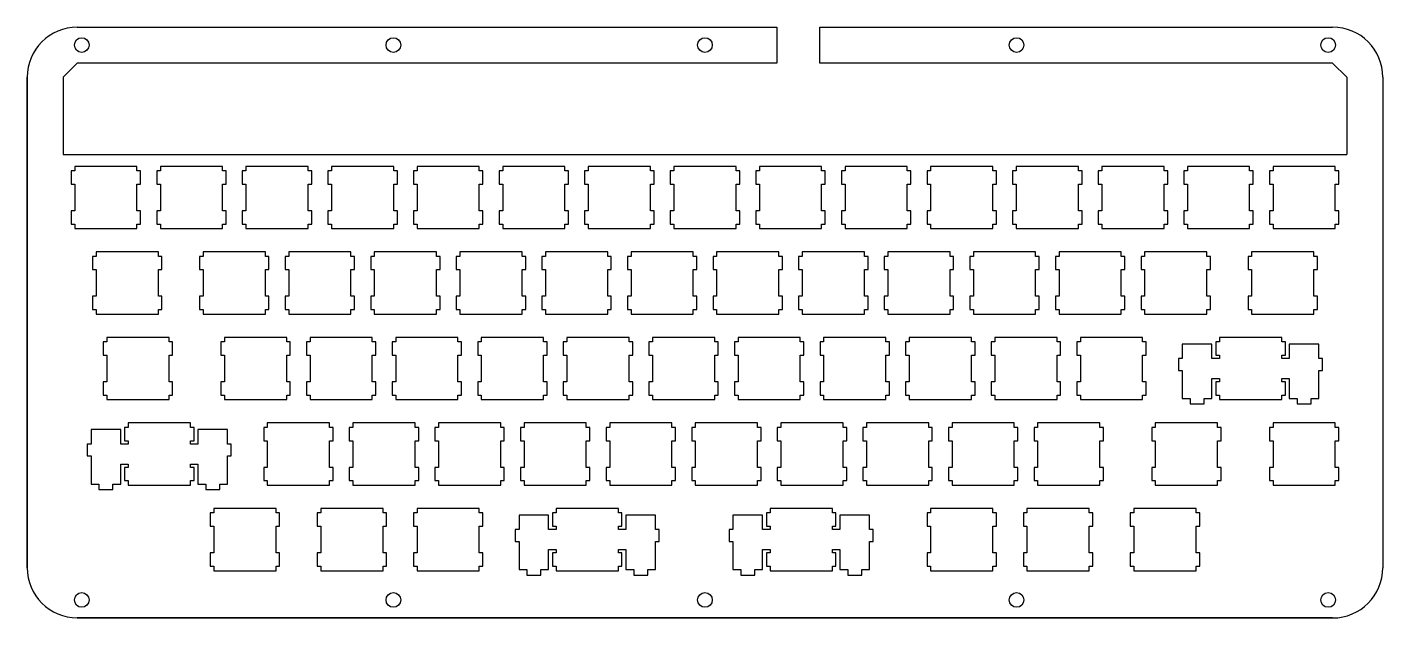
# Model space of a CAD drawing. Header units: millimetres. Extents: x 36 to 338, y -346 to -215.
import ezdxf

# ---------------------------------------------------------------- set-up
doc = ezdxf.new("R2010")
doc.units = ezdxf.units.MM
doc.header["$MEASUREMENT"] = 0

msp = doc.modelspace()

# ---------------------------------------------------------------- linework, layer by layer
at = {"linetype": 'Continuous'}
for p, q in [((47.62, -214.89), (203.28, -214.89)), ((203.28, -214.89), (203.28, -222.89)), ((212.89, -222.89), (212.89, -214.89)), ((212.89, -214.89), (327.02, -214.89)), ((44.45, -226.07), (47.62, -222.89)), ((47.62, -222.89), (44.45, -226.07)), ((203.28, -222.89), (47.62, -222.89)), ((327.02, -222.89), (212.89, -222.89)), ((327.02, -222.89), (212.89, -222.89)), ((327.02, -222.89), (330.2, -226.07)), ((330.2, -226.07), (327.02, -222.89)), ((36.45, -226.07), (36.45, -335.29)), ((36.45, -335.29), (36.45, -226.07)), ((338.2, -226.07), (338.2, -335.29)), ((338.2, -226.07), (338.2, -335.29)), ((47.62, -346.46), (327.02, -346.46)), ((327.02, -346.46), (47.62, -346.46))]:
    msp.add_line(p, q, dxfattribs=at)
for p, q in [((44.45, -226.07), (44.45, -243.23)), ((330.2, -226.07), (330.2, -226.07)), ((330.2, -226.07), (330.2, -243.23))]:
    msp.add_line(p, q)
at = {"color": 0}
msp.add_line((44.45, -243.23), (330.2, -243.23), dxfattribs=at)
at = {"color": 5}
for p, q in [((47.05, -246.9), (46.25, -246.9)), ((46.25, -246.9), (46.25, -249.85)), ((47.05, -245.9), (47.05, -246.9)), ((60.9, -245.9), (47.05, -245.9)), ((60.9, -246.9), (60.9, -245.9)), ((61.7, -246.9), (60.9, -246.9)), ((61.7, -249.85), (61.7, -246.9)), ((66.1, -246.9), (65.3, -246.9)), ((65.3, -246.9), (65.3, -249.85)), ((66.1, -245.9), (66.1, -246.9)), ((79.94, -245.9), (66.1, -245.9)), ((79.94, -246.9), (79.94, -245.9)), ((80.75, -246.9), (79.94, -246.9)), ((80.75, -249.85), (80.75, -246.9)), ((85.15, -246.9), (84.35, -246.9)), ((84.35, -246.9), (84.35, -249.85)), ((85.15, -245.9), (85.15, -246.9)), ((98.99, -245.9), (85.15, -245.9)), ((98.99, -246.9), (98.99, -245.9)), ((99.8, -246.9), (98.99, -246.9)), ((99.8, -249.85), (99.8, -246.9)), ((104.2, -246.9), (103.4, -246.9)), ((103.4, -246.9), (103.4, -249.85)), ((104.2, -245.9), (104.2, -246.9)), ((118.04, -245.9), (104.2, -245.9)), ((118.04, -246.9), (118.04, -245.9)), ((118.85, -246.9), (118.04, -246.9)), ((118.85, -249.85), (118.85, -246.9)), ((123.25, -246.9), (122.45, -246.9)), ((122.45, -246.9), (122.45, -249.85)), ((123.25, -245.9), (123.25, -246.9)), ((137.09, -245.9), (123.25, -245.9)), ((137.09, -246.9), (137.09, -245.9)), ((137.89, -246.9), (137.09, -246.9)), ((137.89, -249.85), (137.89, -246.9)), ((142.3, -246.9), (141.5, -246.9)), ((141.5, -246.9), (141.5, -249.85)), ((142.3, -245.9), (142.3, -246.9)), ((156.14, -245.9), (142.3, -245.9)), ((156.14, -246.9), (156.14, -245.9)), ((156.94, -246.9), (156.14, -246.9)), ((156.94, -249.85), (156.94, -246.9)), ((161.35, -246.9), (160.54, -246.9)), ((160.54, -246.9), (160.54, -249.85)), ((161.35, -245.9), (161.35, -246.9)), ((175.19, -245.9), (161.35, -245.9)), ((175.19, -246.9), (175.19, -245.9)), ((176, -246.9), (175.19, -246.9)), ((176, -249.85), (176, -246.9)), ((180.4, -246.9), (179.59, -246.9)), ((179.59, -246.9), (179.59, -249.85)), ((180.4, -245.9), (180.4, -246.9)), ((194.24, -245.9), (180.4, -245.9)), ((194.24, -246.9), (194.24, -245.9)), ((195.05, -246.9), (194.24, -246.9)), ((195.05, -249.85), (195.05, -246.9)), ((199.45, -246.9), (198.64, -246.9)), ((198.64, -246.9), (198.64, -249.85)), ((199.45, -245.9), (199.45, -246.9)), ((213.29, -245.9), (199.45, -245.9)), ((213.29, -246.9), (213.29, -245.9)), ((214.1, -246.9), (213.29, -246.9)), ((214.1, -249.85), (214.1, -246.9)), ((218.5, -246.9), (217.69, -246.9)), ((217.69, -246.9), (217.69, -249.85)), ((218.5, -245.9), (218.5, -246.9)), ((232.34, -245.9), (218.5, -245.9)), ((232.34, -246.9), (232.34, -245.9)), ((233.15, -246.9), (232.34, -246.9)), ((233.15, -249.85), (233.15, -246.9)), ((237.55, -246.9), (236.74, -246.9)), ((236.74, -246.9), (236.74, -249.85)), ((237.55, -245.9), (237.55, -246.9)), ((251.39, -245.9), (237.55, -245.9)), ((251.39, -246.9), (251.39, -245.9)), ((252.2, -246.9), (251.39, -246.9)), ((252.2, -249.85), (252.2, -246.9)), ((256.6, -246.9), (255.79, -246.9)), ((255.79, -246.9), (255.79, -249.85)), ((256.6, -245.9), (256.6, -246.9)), ((270.44, -245.9), (256.6, -245.9)), ((270.44, -246.9), (270.44, -245.9)), ((271.25, -246.9), (270.44, -246.9)), ((271.25, -249.85), (271.25, -246.9)), ((275.65, -246.9), (274.84, -246.9)), ((274.84, -246.9), (274.84, -249.85)), ((275.65, -245.9), (275.65, -246.9)), ((289.49, -245.9), (275.65, -245.9)), ((289.49, -246.9), (289.49, -245.9)), ((290.3, -246.9), (289.49, -246.9)), ((290.3, -249.85), (290.3, -246.9)), ((294.7, -246.9), (293.89, -246.9)), ((293.89, -246.9), (293.89, -249.85)), ((294.7, -245.9), (294.7, -246.9)), ((308.54, -245.9), (294.7, -245.9)), ((308.54, -246.9), (308.54, -245.9)), ((309.35, -246.9), (308.54, -246.9)), ((309.35, -249.85), (309.35, -246.9)), ((313.75, -246.9), (312.94, -246.9)), ((312.94, -246.9), (312.94, -249.85)), ((313.75, -245.9), (313.75, -246.9)), ((327.59, -245.9), (313.75, -245.9)), ((327.59, -246.9), (327.59, -245.9)), ((328.4, -246.9), (327.59, -246.9)), ((328.4, -249.85), (328.4, -246.9)), ((46.25, -249.85), (47.05, -249.85)), ((47.05, -249.85), (47.05, -255.8)), ((60.9, -255.8), (60.9, -249.85)), ((60.9, -249.85), (61.7, -249.85)), ((65.3, -249.85), (66.1, -249.85)), ((66.1, -249.85), (66.1, -255.8)), ((79.94, -255.8), (79.94, -249.85)), ((79.94, -249.85), (80.75, -249.85)), ((84.35, -249.85), (85.15, -249.85)), ((85.15, -249.85), (85.15, -255.8)), ((98.99, -255.8), (98.99, -249.85)), ((98.99, -249.85), (99.8, -249.85)), ((103.4, -249.85), (104.2, -249.85)), ((104.2, -249.85), (104.2, -255.8)), ((118.04, -255.8), (118.04, -249.85)), ((118.04, -249.85), (118.85, -249.85)), ((122.45, -249.85), (123.25, -249.85)), ((123.25, -249.85), (123.25, -255.8)), ((137.09, -255.8), (137.09, -249.85)), ((137.09, -249.85), (137.89, -249.85)), ((141.5, -249.85), (142.3, -249.85)), ((142.3, -249.85), (142.3, -255.8)), ((156.14, -255.8), (156.14, -249.85)), ((156.14, -249.85), (156.94, -249.85)), ((160.54, -249.85), (161.35, -249.85)), ((161.35, -249.85), (161.35, -255.8)), ((175.19, -255.8), (175.19, -249.85)), ((175.19, -249.85), (176, -249.85)), ((179.59, -249.85), (180.4, -249.85)), ((180.4, -249.85), (180.4, -255.8)), ((194.24, -255.8), (194.24, -249.85)), ((194.24, -249.85), (195.05, -249.85)), ((198.64, -249.85), (199.45, -249.85)), ((199.45, -249.85), (199.45, -255.8)), ((213.29, -255.8), (213.29, -249.85)), ((213.29, -249.85), (214.1, -249.85)), ((217.69, -249.85), (218.5, -249.85)), ((218.5, -249.85), (218.5, -255.8)), ((232.34, -255.8), (232.34, -249.85)), ((232.34, -249.85), (233.15, -249.85)), ((236.74, -249.85), (237.55, -249.85)), ((237.55, -249.85), (237.55, -255.8)), ((251.39, -255.8), (251.39, -249.85)), ((251.39, -249.85), (252.2, -249.85)), ((255.79, -249.85), (256.6, -249.85)), ((256.6, -249.85), (256.6, -255.8)), ((270.44, -255.8), (270.44, -249.85)), ((270.44, -249.85), (271.25, -249.85)), ((274.84, -249.85), (275.65, -249.85)), ((275.65, -249.85), (275.65, -255.8)), ((289.49, -255.8), (289.49, -249.85)), ((289.49, -249.85), (290.3, -249.85)), ((293.89, -249.85), (294.7, -249.85)), ((294.7, -249.85), (294.7, -255.8)), ((308.54, -255.8), (308.54, -249.85)), ((308.54, -249.85), (309.35, -249.85)), ((312.94, -249.85), (313.75, -249.85)), ((313.75, -249.85), (313.75, -255.8)), ((327.59, -255.8), (327.59, -249.85)), ((327.59, -249.85), (328.4, -249.85)), ((47.05, -255.8), (46.25, -255.8)), ((46.25, -255.8), (46.25, -258.75)), ((61.7, -255.8), (60.9, -255.8)), ((61.7, -258.75), (61.7, -255.8)), ((66.1, -255.8), (65.3, -255.8)), ((65.3, -255.8), (65.3, -258.75)), ((80.75, -255.8), (79.94, -255.8)), ((80.75, -258.75), (80.75, -255.8)), ((85.15, -255.8), (84.35, -255.8)), ((84.35, -255.8), (84.35, -258.75)), ((99.8, -255.8), (98.99, -255.8)), ((99.8, -258.75), (99.8, -255.8)), ((104.2, -255.8), (103.4, -255.8)), ((103.4, -255.8), (103.4, -258.75)), ((118.85, -255.8), (118.04, -255.8)), ((118.85, -258.75), (118.85, -255.8)), ((123.25, -255.8), (122.45, -255.8)), ((122.45, -255.8), (122.45, -258.75)), ((137.89, -255.8), (137.09, -255.8)), ((137.89, -258.75), (137.89, -255.8)), ((142.3, -255.8), (141.5, -255.8)), ((141.5, -255.8), (141.5, -258.75)), ((156.94, -255.8), (156.14, -255.8)), ((156.94, -258.75), (156.94, -255.8)), ((161.35, -255.8), (160.54, -255.8)), ((160.54, -255.8), (160.54, -258.75)), ((176, -255.8), (175.19, -255.8)), ((176, -258.75), (176, -255.8)), ((180.4, -255.8), (179.59, -255.8)), ((179.59, -255.8), (179.59, -258.75)), ((195.05, -255.8), (194.24, -255.8)), ((195.05, -258.75), (195.05, -255.8)), ((199.45, -255.8), (198.64, -255.8)), ((198.64, -255.8), (198.64, -258.75)), ((214.1, -255.8), (213.29, -255.8)), ((214.1, -258.75), (214.1, -255.8)), ((218.5, -255.8), (217.69, -255.8)), ((217.69, -255.8), (217.69, -258.75)), ((233.15, -255.8), (232.34, -255.8)), ((233.15, -258.75), (233.15, -255.8)), ((237.55, -255.8), (236.74, -255.8)), ((236.74, -255.8), (236.74, -258.75)), ((252.2, -255.8), (251.39, -255.8)), ((252.2, -258.75), (252.2, -255.8)), ((256.6, -255.8), (255.79, -255.8)), ((255.79, -255.8), (255.79, -258.75)), ((271.25, -255.8), (270.44, -255.8)), ((271.25, -258.75), (271.25, -255.8)), ((275.65, -255.8), (274.84, -255.8)), ((274.84, -255.8), (274.84, -258.75)), ((290.3, -255.8), (289.49, -255.8)), ((290.3, -258.75), (290.3, -255.8)), ((294.7, -255.8), (293.89, -255.8)), ((293.89, -255.8), (293.89, -258.75)), ((309.35, -255.8), (308.54, -255.8)), ((309.35, -258.75), (309.35, -255.8)), ((313.75, -255.8), (312.94, -255.8)), ((312.94, -255.8), (312.94, -258.75)), ((328.4, -255.8), (327.59, -255.8)), ((328.4, -258.75), (328.4, -255.8)), ((46.25, -258.75), (47.05, -258.75)), ((47.05, -258.75), (47.05, -259.75)), ((60.9, -259.75), (60.9, -258.75)), ((60.9, -258.75), (61.7, -258.75)), ((65.3, -258.75), (66.1, -258.75)), ((66.1, -258.75), (66.1, -259.75)), ((79.94, -259.75), (79.94, -258.75)), ((79.94, -258.75), (80.75, -258.75)), ((84.35, -258.75), (85.15, -258.75)), ((85.15, -258.75), (85.15, -259.75)), ((98.99, -259.75), (98.99, -258.75)), ((98.99, -258.75), (99.8, -258.75)), ((103.4, -258.75), (104.2, -258.75)), ((104.2, -258.75), (104.2, -259.75)), ((118.04, -259.75), (118.04, -258.75)), ((118.04, -258.75), (118.85, -258.75)), ((122.45, -258.75), (123.25, -258.75)), ((123.25, -258.75), (123.25, -259.75)), ((137.09, -259.75), (137.09, -258.75)), ((137.09, -258.75), (137.89, -258.75)), ((141.5, -258.75), (142.3, -258.75)), ((142.3, -258.75), (142.3, -259.75)), ((156.14, -259.75), (156.14, -258.75)), ((156.14, -258.75), (156.94, -258.75)), ((160.54, -258.75), (161.35, -258.75)), ((161.35, -258.75), (161.35, -259.75)), ((175.19, -259.75), (175.19, -258.75)), ((175.19, -258.75), (176, -258.75)), ((179.59, -258.75), (180.4, -258.75)), ((180.4, -258.75), (180.4, -259.75)), ((194.24, -259.75), (194.24, -258.75)), ((194.24, -258.75), (195.05, -258.75)), ((198.64, -258.75), (199.45, -258.75)), ((199.45, -258.75), (199.45, -259.75)), ((213.29, -259.75), (213.29, -258.75)), ((213.29, -258.75), (214.1, -258.75)), ((217.69, -258.75), (218.5, -258.75)), ((218.5, -258.75), (218.5, -259.75)), ((232.34, -259.75), (232.34, -258.75)), ((232.34, -258.75), (233.15, -258.75)), ((236.74, -258.75), (237.55, -258.75)), ((237.55, -258.75), (237.55, -259.75)), ((251.39, -259.75), (251.39, -258.75)), ((251.39, -258.75), (252.2, -258.75)), ((255.79, -258.75), (256.6, -258.75)), ((256.6, -258.75), (256.6, -259.75)), ((270.44, -259.75), (270.44, -258.75)), ((270.44, -258.75), (271.25, -258.75)), ((274.84, -258.75), (275.65, -258.75)), ((275.65, -258.75), (275.65, -259.75)), ((289.49, -259.75), (289.49, -258.75)), ((289.49, -258.75), (290.3, -258.75)), ((293.89, -258.75), (294.7, -258.75)), ((294.7, -258.75), (294.7, -259.75)), ((308.54, -259.75), (308.54, -258.75)), ((308.54, -258.75), (309.35, -258.75)), ((312.94, -258.75), (313.75, -258.75)), ((313.75, -258.75), (313.75, -259.75)), ((327.59, -259.75), (327.59, -258.75)), ((327.59, -258.75), (328.4, -258.75)), ((47.05, -259.75), (60.9, -259.75)), ((66.1, -259.75), (79.94, -259.75)), ((85.15, -259.75), (98.99, -259.75)), ((104.2, -259.75), (118.04, -259.75)), ((123.25, -259.75), (137.09, -259.75)), ((142.3, -259.75), (156.14, -259.75)), ((161.35, -259.75), (175.19, -259.75)), ((180.4, -259.75), (194.24, -259.75)), ((199.45, -259.75), (213.29, -259.75)), ((218.5, -259.75), (232.34, -259.75)), ((237.55, -259.75), (251.39, -259.75)), ((256.6, -259.75), (270.44, -259.75)), ((275.65, -259.75), (289.49, -259.75)), ((294.7, -259.75), (308.54, -259.75)), ((313.75, -259.75), (327.59, -259.75)), ((51.81, -264.95), (51.81, -265.95)), ((65.66, -264.95), (51.81, -264.95)), ((65.66, -265.95), (65.66, -264.95)), ((75.62, -264.95), (75.62, -265.95)), ((89.47, -264.95), (75.62, -264.95)), ((89.47, -265.95), (89.47, -264.95)), ((94.67, -264.95), (94.67, -265.95)), ((108.52, -264.95), (94.67, -264.95)), ((108.52, -265.95), (108.52, -264.95)), ((113.72, -264.95), (113.72, -265.95)), ((127.57, -264.95), (113.72, -264.95)), ((127.57, -265.95), (127.57, -264.95)), ((132.77, -264.95), (132.77, -265.95)), ((146.62, -264.95), (132.77, -264.95)), ((146.62, -265.95), (146.62, -264.95)), ((151.82, -264.95), (151.82, -265.95)), ((165.67, -264.95), (151.82, -264.95)), ((165.67, -265.95), (165.67, -264.95)), ((170.87, -264.95), (170.87, -265.95)), ((184.72, -264.95), (170.87, -264.95)), ((184.72, -265.95), (184.72, -264.95)), ((189.92, -264.95), (189.92, -265.95)), ((203.77, -264.95), (189.92, -264.95)), ((203.77, -265.95), (203.77, -264.95)), ((208.97, -264.95), (208.97, -265.95)), ((222.82, -264.95), (208.97, -264.95)), ((222.82, -265.95), (222.82, -264.95)), ((228.02, -264.95), (228.02, -265.95)), ((241.87, -264.95), (228.02, -264.95)), ((241.87, -265.95), (241.87, -264.95)), ((247.07, -264.95), (247.07, -265.95)), ((260.92, -264.95), (247.07, -264.95)), ((260.92, -265.95), (260.92, -264.95)), ((266.12, -264.95), (266.12, -265.95)), ((279.97, -264.95), (266.12, -264.95)), ((279.97, -265.95), (279.97, -264.95)), ((285.17, -264.95), (285.17, -265.95)), ((299.02, -264.95), (285.17, -264.95)), ((299.02, -265.95), (299.02, -264.95)), ((308.98, -264.95), (308.98, -265.95)), ((322.83, -264.95), (308.98, -264.95)), ((322.83, -265.95), (322.83, -264.95)), ((51.81, -265.95), (51.01, -265.95)), ((51.01, -265.95), (51.01, -268.9)), ((66.46, -265.95), (65.66, -265.95)), ((66.46, -268.9), (66.46, -265.95)), ((75.62, -265.95), (74.82, -265.95)), ((74.82, -265.95), (74.82, -268.9)), ((90.27, -265.95), (89.47, -265.95)), ((90.27, -268.9), (90.27, -265.95)), ((94.67, -265.95), (93.87, -265.95)), ((93.87, -265.95), (93.87, -268.9)), ((109.32, -265.95), (108.52, -265.95)), ((109.32, -268.9), (109.32, -265.95)), ((113.72, -265.95), (112.92, -265.95)), ((112.92, -265.95), (112.92, -268.9)), ((128.37, -265.95), (127.57, -265.95)), ((128.37, -268.9), (128.37, -265.95)), ((132.77, -265.95), (131.97, -265.95)), ((131.97, -265.95), (131.97, -268.9)), ((147.42, -265.95), (146.62, -265.95)), ((147.42, -268.9), (147.42, -265.95)), ((151.82, -265.95), (151.02, -265.95)), ((151.02, -265.95), (151.02, -268.9)), ((166.47, -265.95), (165.67, -265.95)), ((166.47, -268.9), (166.47, -265.95)), ((170.87, -265.95), (170.07, -265.95)), ((170.07, -265.95), (170.07, -268.9)), ((185.52, -265.95), (184.72, -265.95)), ((185.52, -268.9), (185.52, -265.95)), ((189.92, -265.95), (189.12, -265.95)), ((189.12, -265.95), (189.12, -268.9)), ((204.57, -265.95), (203.77, -265.95)), ((204.57, -268.9), (204.57, -265.95)), ((208.97, -265.95), (208.17, -265.95)), ((208.17, -265.95), (208.17, -268.9)), ((223.62, -265.95), (222.82, -265.95)), ((223.62, -268.9), (223.62, -265.95)), ((228.02, -265.95), (227.22, -265.95)), ((227.22, -265.95), (227.22, -268.9)), ((242.67, -265.95), (241.87, -265.95)), ((242.67, -268.9), (242.67, -265.95)), ((247.07, -265.95), (246.27, -265.95)), ((246.27, -265.95), (246.27, -268.9)), ((261.72, -265.95), (260.92, -265.95)), ((261.72, -268.9), (261.72, -265.95)), ((266.12, -265.95), (265.32, -265.95)), ((265.32, -265.95), (265.32, -268.9)), ((280.77, -265.95), (279.97, -265.95)), ((280.77, -268.9), (280.77, -265.95)), ((285.17, -265.95), (284.37, -265.95)), ((284.37, -265.95), (284.37, -268.9)), ((299.82, -265.95), (299.02, -265.95)), ((299.82, -268.9), (299.82, -265.95)), ((308.98, -265.95), (308.18, -265.95)), ((308.18, -265.95), (308.18, -268.9)), ((323.63, -265.95), (322.83, -265.95)), ((323.63, -268.9), (323.63, -265.95)), ((51.01, -268.9), (51.81, -268.9)), ((51.81, -268.9), (51.81, -274.85)), ((65.66, -274.85), (65.66, -268.9)), ((65.66, -268.9), (66.46, -268.9)), ((74.82, -268.9), (75.62, -268.9)), ((75.62, -268.9), (75.62, -274.85)), ((89.47, -274.85), (89.47, -268.9)), ((89.47, -268.9), (90.27, -268.9)), ((93.87, -268.9), (94.67, -268.9)), ((94.67, -268.9), (94.67, -274.85)), ((108.52, -274.85), (108.52, -268.9)), ((108.52, -268.9), (109.32, -268.9)), ((112.92, -268.9), (113.72, -268.9)), ((113.72, -268.9), (113.72, -274.85)), ((127.57, -274.85), (127.57, -268.9)), ((127.57, -268.9), (128.37, -268.9)), ((131.97, -268.9), (132.77, -268.9)), ((132.77, -268.9), (132.77, -274.85)), ((146.62, -274.85), (146.62, -268.9)), ((146.62, -268.9), (147.42, -268.9)), ((151.02, -268.9), (151.82, -268.9)), ((151.82, -268.9), (151.82, -274.85)), ((165.67, -274.85), (165.67, -268.9)), ((165.67, -268.9), (166.47, -268.9)), ((170.07, -268.9), (170.87, -268.9)), ((170.87, -268.9), (170.87, -274.85)), ((184.72, -274.85), (184.72, -268.9)), ((184.72, -268.9), (185.52, -268.9)), ((189.12, -268.9), (189.92, -268.9)), ((189.92, -268.9), (189.92, -274.85)), ((203.77, -274.85), (203.77, -268.9)), ((203.77, -268.9), (204.57, -268.9)), ((208.17, -268.9), (208.97, -268.9)), ((208.97, -268.9), (208.97, -274.85)), ((222.82, -274.85), (222.82, -268.9)), ((222.82, -268.9), (223.62, -268.9)), ((227.22, -268.9), (228.02, -268.9)), ((228.02, -268.9), (228.02, -274.85)), ((241.87, -274.85), (241.87, -268.9)), ((241.87, -268.9), (242.67, -268.9)), ((246.27, -268.9), (247.07, -268.9)), ((247.07, -268.9), (247.07, -274.85)), ((260.92, -274.85), (260.92, -268.9)), ((260.92, -268.9), (261.72, -268.9)), ((265.32, -268.9), (266.12, -268.9)), ((266.12, -268.9), (266.12, -274.85)), ((279.97, -274.85), (279.97, -268.9)), ((279.97, -268.9), (280.77, -268.9)), ((284.37, -268.9), (285.17, -268.9)), ((285.17, -268.9), (285.17, -274.85)), ((299.02, -274.85), (299.02, -268.9)), ((299.02, -268.9), (299.82, -268.9)), ((308.18, -268.9), (308.98, -268.9)), ((308.98, -268.9), (308.98, -274.85)), ((322.83, -274.85), (322.83, -268.9)), ((322.83, -268.9), (323.63, -268.9)), ((51.81, -274.85), (51.01, -274.85)), ((51.01, -274.85), (51.01, -277.8)), ((66.46, -274.85), (65.66, -274.85)), ((66.46, -277.8), (66.46, -274.85)), ((75.62, -274.85), (74.82, -274.85)), ((74.82, -274.85), (74.82, -277.8)), ((90.27, -274.85), (89.47, -274.85)), ((90.27, -277.8), (90.27, -274.85)), ((94.67, -274.85), (93.87, -274.85)), ((93.87, -274.85), (93.87, -277.8)), ((109.32, -274.85), (108.52, -274.85)), ((109.32, -277.8), (109.32, -274.85)), ((113.72, -274.85), (112.92, -274.85)), ((112.92, -274.85), (112.92, -277.8)), ((128.37, -274.85), (127.57, -274.85)), ((128.37, -277.8), (128.37, -274.85)), ((132.77, -274.85), (131.97, -274.85)), ((131.97, -274.85), (131.97, -277.8)), ((147.42, -274.85), (146.62, -274.85)), ((147.42, -277.8), (147.42, -274.85)), ((151.82, -274.85), (151.02, -274.85)), ((151.02, -274.85), (151.02, -277.8)), ((166.47, -274.85), (165.67, -274.85)), ((166.47, -277.8), (166.47, -274.85)), ((170.87, -274.85), (170.07, -274.85)), ((170.07, -274.85), (170.07, -277.8)), ((185.52, -274.85), (184.72, -274.85)), ((185.52, -277.8), (185.52, -274.85)), ((189.92, -274.85), (189.12, -274.85)), ((189.12, -274.85), (189.12, -277.8)), ((204.57, -274.85), (203.77, -274.85)), ((204.57, -277.8), (204.57, -274.85)), ((208.97, -274.85), (208.17, -274.85)), ((208.17, -274.85), (208.17, -277.8)), ((223.62, -274.85), (222.82, -274.85)), ((223.62, -277.8), (223.62, -274.85)), ((228.02, -274.85), (227.22, -274.85)), ((227.22, -274.85), (227.22, -277.8)), ((242.67, -274.85), (241.87, -274.85)), ((242.67, -277.8), (242.67, -274.85)), ((247.07, -274.85), (246.27, -274.85)), ((246.27, -274.85), (246.27, -277.8)), ((261.72, -274.85), (260.92, -274.85)), ((261.72, -277.8), (261.72, -274.85)), ((266.12, -274.85), (265.32, -274.85)), ((265.32, -274.85), (265.32, -277.8)), ((280.77, -274.85), (279.97, -274.85)), ((280.77, -277.8), (280.77, -274.85)), ((285.17, -274.85), (284.37, -274.85)), ((284.37, -274.85), (284.37, -277.8)), ((299.82, -274.85), (299.02, -274.85)), ((299.82, -277.8), (299.82, -274.85)), ((308.98, -274.85), (308.18, -274.85)), ((308.18, -274.85), (308.18, -277.8)), ((323.63, -274.85), (322.83, -274.85)), ((323.63, -277.8), (323.63, -274.85)), ((51.01, -277.8), (51.81, -277.8)), ((51.81, -277.8), (51.81, -278.8)), ((51.81, -278.8), (65.66, -278.8)), ((65.66, -278.8), (65.66, -277.8)), ((65.66, -277.8), (66.46, -277.8)), ((74.82, -277.8), (75.62, -277.8)), ((75.62, -277.8), (75.62, -278.8)), ((75.62, -278.8), (89.47, -278.8)), ((89.47, -278.8), (89.47, -277.8)), ((89.47, -277.8), (90.27, -277.8)), ((93.87, -277.8), (94.67, -277.8)), ((94.67, -277.8), (94.67, -278.8)), ((94.67, -278.8), (108.52, -278.8)), ((108.52, -278.8), (108.52, -277.8)), ((108.52, -277.8), (109.32, -277.8)), ((112.92, -277.8), (113.72, -277.8)), ((113.72, -277.8), (113.72, -278.8)), ((113.72, -278.8), (127.57, -278.8)), ((127.57, -278.8), (127.57, -277.8)), ((127.57, -277.8), (128.37, -277.8)), ((131.97, -277.8), (132.77, -277.8)), ((132.77, -277.8), (132.77, -278.8)), ((132.77, -278.8), (146.62, -278.8)), ((146.62, -278.8), (146.62, -277.8)), ((146.62, -277.8), (147.42, -277.8)), ((151.02, -277.8), (151.82, -277.8)), ((151.82, -277.8), (151.82, -278.8)), ((151.82, -278.8), (165.67, -278.8)), ((165.67, -278.8), (165.67, -277.8)), ((165.67, -277.8), (166.47, -277.8)), ((170.07, -277.8), (170.87, -277.8)), ((170.87, -277.8), (170.87, -278.8)), ((170.87, -278.8), (184.72, -278.8)), ((184.72, -278.8), (184.72, -277.8)), ((184.72, -277.8), (185.52, -277.8)), ((189.12, -277.8), (189.92, -277.8)), ((189.92, -277.8), (189.92, -278.8)), ((189.92, -278.8), (203.77, -278.8)), ((203.77, -278.8), (203.77, -277.8)), ((203.77, -277.8), (204.57, -277.8)), ((208.17, -277.8), (208.97, -277.8)), ((208.97, -277.8), (208.97, -278.8)), ((208.97, -278.8), (222.82, -278.8)), ((222.82, -278.8), (222.82, -277.8)), ((222.82, -277.8), (223.62, -277.8)), ((227.22, -277.8), (228.02, -277.8)), ((228.02, -277.8), (228.02, -278.8)), ((228.02, -278.8), (241.87, -278.8)), ((241.87, -278.8), (241.87, -277.8)), ((241.87, -277.8), (242.67, -277.8)), ((246.27, -277.8), (247.07, -277.8)), ((247.07, -277.8), (247.07, -278.8)), ((247.07, -278.8), (260.92, -278.8)), ((260.92, -278.8), (260.92, -277.8)), ((260.92, -277.8), (261.72, -277.8)), ((265.32, -277.8), (266.12, -277.8)), ((266.12, -277.8), (266.12, -278.8)), ((266.12, -278.8), (279.97, -278.8)), ((279.97, -278.8), (279.97, -277.8)), ((279.97, -277.8), (280.77, -277.8)), ((284.37, -277.8), (285.17, -277.8)), ((285.17, -277.8), (285.17, -278.8)), ((285.17, -278.8), (299.02, -278.8)), ((299.02, -278.8), (299.02, -277.8)), ((299.02, -277.8), (299.82, -277.8)), ((308.18, -277.8), (308.98, -277.8)), ((308.98, -277.8), (308.98, -278.8)), ((308.98, -278.8), (322.83, -278.8)), ((322.83, -278.8), (322.83, -277.8)), ((322.83, -277.8), (323.63, -277.8)), ((54.19, -285), (53.39, -285)), ((53.39, -285), (53.39, -287.95)), ((54.19, -284), (54.19, -285)), ((68.04, -284), (54.19, -284)), ((68.04, -285), (68.04, -284)), ((68.84, -285), (68.04, -285)), ((68.84, -287.95), (68.84, -285)), ((80.38, -285), (79.58, -285)), ((79.58, -285), (79.58, -287.95)), ((80.38, -284), (80.38, -285)), ((94.23, -284), (80.38, -284)), ((94.23, -285), (94.23, -284)), ((95.03, -285), (94.23, -285)), ((95.03, -287.95), (95.03, -285)), ((99.43, -285), (98.63, -285)), ((98.63, -285), (98.63, -287.95)), ((99.43, -284), (99.43, -285)), ((113.28, -284), (99.43, -284)), ((113.28, -285), (113.28, -284)), ((114.08, -285), (113.28, -285)), ((114.08, -287.95), (114.08, -285)), ((118.48, -285), (117.68, -285)), ((117.68, -285), (117.68, -287.95)), ((118.48, -284), (118.48, -285)), ((132.33, -284), (118.48, -284)), ((132.33, -285), (132.33, -284)), ((133.13, -285), (132.33, -285)), ((133.13, -287.95), (133.13, -285)), ((137.53, -285), (136.73, -285)), ((136.73, -285), (136.73, -287.95)), ((137.53, -284), (137.53, -285)), ((151.38, -284), (137.53, -284)), ((151.38, -285), (151.38, -284)), ((152.18, -285), (151.38, -285)), ((152.18, -287.95), (152.18, -285)), ((156.58, -285), (155.78, -285)), ((155.78, -285), (155.78, -287.95)), ((156.58, -284), (156.58, -285)), ((170.43, -284), (156.58, -284)), ((170.43, -285), (170.43, -284)), ((171.23, -285), (170.43, -285)), ((171.23, -287.95), (171.23, -285)), ((175.63, -285), (174.83, -285)), ((174.83, -285), (174.83, -287.95)), ((175.63, -284), (175.63, -285)), ((189.48, -284), (175.63, -284)), ((189.48, -285), (189.48, -284)), ((190.28, -285), (189.48, -285)), ((190.28, -287.95), (190.28, -285)), ((194.68, -285), (193.88, -285)), ((193.88, -285), (193.88, -287.95)), ((194.68, -284), (194.68, -285)), ((208.53, -284), (194.68, -284)), ((208.53, -285), (208.53, -284)), ((209.33, -285), (208.53, -285)), ((209.33, -287.95), (209.33, -285)), ((213.73, -285), (212.93, -285)), ((212.93, -285), (212.93, -287.95)), ((213.73, -284), (213.73, -285)), ((227.58, -284), (213.73, -284)), ((227.58, -285), (227.58, -284)), ((228.38, -285), (227.58, -285)), ((228.38, -287.95), (228.38, -285)), ((232.78, -285), (231.98, -285)), ((231.98, -285), (231.98, -287.95)), ((232.78, -284), (232.78, -285)), ((246.63, -284), (232.78, -284)), ((246.63, -285), (246.63, -284)), ((247.43, -285), (246.63, -285)), ((247.43, -287.95), (247.43, -285)), ((251.83, -285), (251.03, -285)), ((251.03, -285), (251.03, -287.95)), ((251.83, -284), (251.83, -285)), ((265.68, -284), (251.83, -284)), ((265.68, -285), (265.68, -284)), ((266.48, -285), (265.68, -285)), ((266.48, -287.95), (266.48, -285)), ((270.88, -285), (270.08, -285)), ((270.08, -285), (270.08, -287.95)), ((270.88, -284), (270.88, -285)), ((284.73, -284), (270.88, -284)), ((284.73, -285), (284.73, -284)), ((285.53, -285), (284.73, -285)), ((285.53, -287.95), (285.53, -285)), ((300.16, -285.47), (293.56, -285.47)), ((293.56, -285.47), (293.56, -288.7)), ((300.16, -288.7), (300.16, -285.47)), ((301.84, -285), (301.04, -285)), ((301.04, -285), (301.04, -287.95)), ((301.84, -284), (301.84, -285)), ((315.69, -284), (301.84, -284)), ((315.69, -285), (315.69, -284)), ((316.49, -285), (315.69, -285)), ((316.49, -287.95), (316.49, -285)), ((323.96, -285.47), (317.36, -285.47)), ((317.36, -285.47), (317.36, -288.7)), ((323.96, -288.7), (323.96, -285.47)), ((53.39, -287.95), (54.19, -287.95)), ((54.19, -287.95), (54.19, -293.9)), ((68.04, -293.9), (68.04, -287.95)), ((68.04, -287.95), (68.84, -287.95)), ((79.58, -287.95), (80.38, -287.95)), ((80.38, -287.95), (80.38, -293.9)), ((94.23, -293.9), (94.23, -287.95)), ((94.23, -287.95), (95.03, -287.95)), ((98.63, -287.95), (99.43, -287.95)), ((99.43, -287.95), (99.43, -293.9)), ((113.28, -293.9), (113.28, -287.95)), ((113.28, -287.95), (114.08, -287.95)), ((117.68, -287.95), (118.48, -287.95)), ((118.48, -287.95), (118.48, -293.9)), ((132.33, -293.9), (132.33, -287.95)), ((132.33, -287.95), (133.13, -287.95)), ((136.73, -287.95), (137.53, -287.95)), ((137.53, -287.95), (137.53, -293.9)), ((151.38, -293.9), (151.38, -287.95)), ((151.38, -287.95), (152.18, -287.95)), ((155.78, -287.95), (156.58, -287.95)), ((156.58, -287.95), (156.58, -293.9)), ((170.43, -293.9), (170.43, -287.95)), ((170.43, -287.95), (171.23, -287.95)), ((174.83, -287.95), (175.63, -287.95)), ((175.63, -287.95), (175.63, -293.9)), ((189.48, -293.9), (189.48, -287.95)), ((189.48, -287.95), (190.28, -287.95)), ((193.88, -287.95), (194.68, -287.95)), ((194.68, -287.95), (194.68, -293.9)), ((208.53, -293.9), (208.53, -287.95)), ((208.53, -287.95), (209.33, -287.95)), ((212.93, -287.95), (213.73, -287.95)), ((213.73, -287.95), (213.73, -293.9)), ((227.58, -293.9), (227.58, -287.95)), ((227.58, -287.95), (228.38, -287.95)), ((231.98, -287.95), (232.78, -287.95)), ((232.78, -287.95), (232.78, -293.9)), ((246.63, -293.9), (246.63, -287.95)), ((246.63, -287.95), (247.43, -287.95)), ((251.03, -287.95), (251.83, -287.95)), ((251.83, -287.95), (251.83, -293.9)), ((265.68, -293.9), (265.68, -287.95)), ((265.68, -287.95), (266.48, -287.95)), ((270.08, -287.95), (270.88, -287.95)), ((270.88, -287.95), (270.88, -293.9)), ((284.73, -293.9), (284.73, -287.95)), ((284.73, -287.95), (285.53, -287.95)), ((293.56, -288.7), (292.74, -288.7)), ((292.74, -288.7), (292.74, -291.35)), ((301.84, -288.7), (300.16, -288.7)), ((301.04, -287.95), (301.84, -287.95)), ((301.84, -287.95), (301.84, -288.7)), ((315.69, -288.7), (315.69, -287.95)), ((315.69, -287.95), (316.49, -287.95)), ((317.36, -288.7), (315.69, -288.7)), ((324.79, -288.7), (323.96, -288.7)), ((324.79, -291.35), (324.79, -288.7)), ((292.74, -291.35), (293.56, -291.35)), ((293.56, -291.35), (293.56, -297.62)), ((323.96, -297.62), (323.96, -291.35)), ((323.96, -291.35), (324.79, -291.35)), ((54.19, -293.9), (53.39, -293.9)), ((53.39, -293.9), (53.39, -296.85)), ((68.84, -293.9), (68.04, -293.9)), ((68.84, -296.85), (68.84, -293.9)), ((80.38, -293.9), (79.58, -293.9)), ((79.58, -293.9), (79.58, -296.85)), ((95.03, -293.9), (94.23, -293.9)), ((95.03, -296.85), (95.03, -293.9)), ((99.43, -293.9), (98.63, -293.9)), ((98.63, -293.9), (98.63, -296.85)), ((114.08, -293.9), (113.28, -293.9)), ((114.08, -296.85), (114.08, -293.9)), ((118.48, -293.9), (117.68, -293.9)), ((117.68, -293.9), (117.68, -296.85)), ((133.13, -293.9), (132.33, -293.9)), ((133.13, -296.85), (133.13, -293.9)), ((137.53, -293.9), (136.73, -293.9)), ((136.73, -293.9), (136.73, -296.85)), ((152.18, -293.9), (151.38, -293.9)), ((152.18, -296.85), (152.18, -293.9)), ((156.58, -293.9), (155.78, -293.9)), ((155.78, -293.9), (155.78, -296.85)), ((171.23, -293.9), (170.43, -293.9)), ((171.23, -296.85), (171.23, -293.9)), ((175.63, -293.9), (174.83, -293.9)), ((174.83, -293.9), (174.83, -296.85)), ((190.28, -293.9), (189.48, -293.9)), ((190.28, -296.85), (190.28, -293.9)), ((194.68, -293.9), (193.88, -293.9)), ((193.88, -293.9), (193.88, -296.85)), ((209.33, -293.9), (208.53, -293.9)), ((209.33, -296.85), (209.33, -293.9)), ((213.73, -293.9), (212.93, -293.9)), ((212.93, -293.9), (212.93, -296.85)), ((228.38, -293.9), (227.58, -293.9)), ((228.38, -296.85), (228.38, -293.9)), ((232.78, -293.9), (231.98, -293.9)), ((231.98, -293.9), (231.98, -296.85)), ((247.43, -293.9), (246.63, -293.9)), ((247.43, -296.85), (247.43, -293.9)), ((251.83, -293.9), (251.03, -293.9)), ((251.03, -293.9), (251.03, -296.85)), ((266.48, -293.9), (265.68, -293.9)), ((266.48, -296.85), (266.48, -293.9)), ((270.88, -293.9), (270.08, -293.9)), ((270.08, -293.9), (270.08, -296.85)), ((285.53, -293.9), (284.73, -293.9)), ((285.53, -296.85), (285.53, -293.9)), ((300.16, -297.62), (300.16, -293.15)), ((300.16, -293.15), (301.84, -293.15)), ((301.84, -293.9), (301.04, -293.9)), ((301.04, -293.9), (301.04, -296.85)), ((301.84, -293.15), (301.84, -293.9)), ((315.69, -293.9), (315.69, -293.15)), ((315.69, -293.15), (317.36, -293.15)), ((316.49, -293.9), (315.69, -293.9)), ((316.49, -296.85), (316.49, -293.9)), ((317.36, -293.15), (317.36, -297.62)), ((53.39, -296.85), (54.19, -296.85)), ((54.19, -296.85), (54.19, -297.85)), ((54.19, -297.85), (68.04, -297.85)), ((68.04, -297.85), (68.04, -296.85)), ((68.04, -296.85), (68.84, -296.85)), ((79.58, -296.85), (80.38, -296.85)), ((80.38, -296.85), (80.38, -297.85)), ((80.38, -297.85), (94.23, -297.85)), ((94.23, -297.85), (94.23, -296.85)), ((94.23, -296.85), (95.03, -296.85)), ((98.63, -296.85), (99.43, -296.85)), ((99.43, -296.85), (99.43, -297.85)), ((99.43, -297.85), (113.28, -297.85)), ((113.28, -297.85), (113.28, -296.85)), ((113.28, -296.85), (114.08, -296.85)), ((117.68, -296.85), (118.48, -296.85)), ((118.48, -296.85), (118.48, -297.85)), ((118.48, -297.85), (132.33, -297.85)), ((132.33, -297.85), (132.33, -296.85)), ((132.33, -296.85), (133.13, -296.85)), ((136.73, -296.85), (137.53, -296.85)), ((137.53, -296.85), (137.53, -297.85)), ((137.53, -297.85), (151.38, -297.85)), ((151.38, -297.85), (151.38, -296.85)), ((151.38, -296.85), (152.18, -296.85)), ((155.78, -296.85), (156.58, -296.85)), ((156.58, -296.85), (156.58, -297.85)), ((156.58, -297.85), (170.43, -297.85)), ((170.43, -297.85), (170.43, -296.85)), ((170.43, -296.85), (171.23, -296.85)), ((174.83, -296.85), (175.63, -296.85)), ((175.63, -296.85), (175.63, -297.85)), ((175.63, -297.85), (189.48, -297.85)), ((189.48, -297.85), (189.48, -296.85)), ((189.48, -296.85), (190.28, -296.85)), ((193.88, -296.85), (194.68, -296.85)), ((194.68, -296.85), (194.68, -297.85)), ((194.68, -297.85), (208.53, -297.85)), ((208.53, -297.85), (208.53, -296.85)), ((208.53, -296.85), (209.33, -296.85)), ((212.93, -296.85), (213.73, -296.85)), ((213.73, -296.85), (213.73, -297.85)), ((213.73, -297.85), (227.58, -297.85)), ((227.58, -297.85), (227.58, -296.85)), ((227.58, -296.85), (228.38, -296.85)), ((231.98, -296.85), (232.78, -296.85)), ((232.78, -296.85), (232.78, -297.85)), ((232.78, -297.85), (246.63, -297.85)), ((246.63, -297.85), (246.63, -296.85)), ((246.63, -296.85), (247.43, -296.85)), ((251.03, -296.85), (251.83, -296.85)), ((251.83, -296.85), (251.83, -297.85)), ((251.83, -297.85), (265.68, -297.85)), ((265.68, -297.85), (265.68, -296.85)), ((265.68, -296.85), (266.48, -296.85)), ((270.08, -296.85), (270.88, -296.85)), ((270.88, -296.85), (270.88, -297.85)), ((270.88, -297.85), (284.73, -297.85)), ((284.73, -297.85), (284.73, -296.85)), ((284.73, -296.85), (285.53, -296.85)), ((293.56, -297.62), (295.29, -297.62)), ((295.29, -297.62), (295.29, -298.82)), ((298.44, -298.82), (298.44, -297.62)), ((298.44, -297.62), (300.16, -297.62)), ((301.04, -296.85), (301.84, -296.85)), ((301.84, -296.85), (301.84, -297.85)), ((301.84, -297.85), (315.69, -297.85)), ((315.69, -297.85), (315.69, -296.85)), ((315.69, -296.85), (316.49, -296.85)), ((317.36, -297.62), (319.09, -297.62)), ((319.09, -297.62), (319.09, -298.82)), ((322.24, -298.82), (322.24, -297.62)), ((322.24, -297.62), (323.96, -297.62)), ((295.29, -298.82), (298.44, -298.82)), ((319.09, -298.82), (322.24, -298.82)), ((57.28, -304.52), (50.68, -304.52)), ((50.68, -304.52), (50.68, -307.75)), ((57.28, -307.75), (57.28, -304.52)), ((58.95, -304.05), (58.15, -304.05)), ((58.15, -304.05), (58.15, -307)), ((58.95, -303.05), (58.95, -304.05)), ((72.8, -303.05), (58.95, -303.05)), ((72.8, -304.05), (72.8, -303.05)), ((73.6, -304.05), (72.8, -304.05)), ((73.6, -307), (73.6, -304.05)), ((81.08, -304.52), (74.48, -304.52)), ((74.48, -304.52), (74.48, -307.75)), ((81.08, -307.75), (81.08, -304.52)), ((89.91, -304.05), (89.11, -304.05)), ((89.11, -304.05), (89.11, -307)), ((89.91, -303.05), (89.91, -304.05)), ((103.76, -303.05), (89.91, -303.05)), ((103.76, -304.05), (103.76, -303.05)), ((104.56, -304.05), (103.76, -304.05)), ((104.56, -307), (104.56, -304.05)), ((108.96, -304.05), (108.16, -304.05)), ((108.16, -304.05), (108.16, -307)), ((108.96, -303.05), (108.96, -304.05)), ((122.81, -303.05), (108.96, -303.05)), ((122.81, -304.05), (122.81, -303.05)), ((123.61, -304.05), (122.81, -304.05)), ((123.61, -307), (123.61, -304.05)), ((128.01, -304.05), (127.21, -304.05)), ((127.21, -304.05), (127.21, -307)), ((128.01, -303.05), (128.01, -304.05)), ((141.86, -303.05), (128.01, -303.05)), ((141.86, -304.05), (141.86, -303.05)), ((142.66, -304.05), (141.86, -304.05)), ((142.66, -307), (142.66, -304.05)), ((147.06, -304.05), (146.26, -304.05)), ((146.26, -304.05), (146.26, -307)), ((147.06, -303.05), (147.06, -304.05)), ((160.91, -303.05), (147.06, -303.05)), ((160.91, -304.05), (160.91, -303.05)), ((161.71, -304.05), (160.91, -304.05)), ((161.71, -307), (161.71, -304.05)), ((166.11, -304.05), (165.31, -304.05)), ((165.31, -304.05), (165.31, -307)), ((166.11, -303.05), (166.11, -304.05)), ((179.96, -303.05), (166.11, -303.05)), ((179.96, -304.05), (179.96, -303.05)), ((180.76, -304.05), (179.96, -304.05)), ((180.76, -307), (180.76, -304.05)), ((185.16, -304.05), (184.36, -304.05)), ((184.36, -304.05), (184.36, -307)), ((185.16, -303.05), (185.16, -304.05)), ((199.01, -303.05), (185.16, -303.05)), ((199.01, -304.05), (199.01, -303.05)), ((199.81, -304.05), (199.01, -304.05)), ((199.81, -307), (199.81, -304.05)), ((204.21, -304.05), (203.41, -304.05)), ((203.41, -304.05), (203.41, -307)), ((204.21, -303.05), (204.21, -304.05)), ((218.06, -303.05), (204.21, -303.05)), ((218.06, -304.05), (218.06, -303.05)), ((218.86, -304.05), (218.06, -304.05)), ((218.86, -307), (218.86, -304.05)), ((223.26, -304.05), (222.46, -304.05)), ((222.46, -304.05), (222.46, -307)), ((223.26, -303.05), (223.26, -304.05)), ((237.11, -303.05), (223.26, -303.05)), ((237.11, -304.05), (237.11, -303.05)), ((237.91, -304.05), (237.11, -304.05)), ((237.91, -307), (237.91, -304.05)), ((242.31, -304.05), (241.51, -304.05)), ((241.51, -304.05), (241.51, -307)), ((242.31, -303.05), (242.31, -304.05)), ((256.16, -303.05), (242.31, -303.05)), ((256.16, -304.05), (256.16, -303.05)), ((256.96, -304.05), (256.16, -304.05)), ((256.96, -307), (256.96, -304.05)), ((261.36, -304.05), (260.56, -304.05)), ((260.56, -304.05), (260.56, -307)), ((261.36, -303.05), (261.36, -304.05)), ((275.21, -303.05), (261.36, -303.05)), ((275.21, -304.05), (275.21, -303.05)), ((276.01, -304.05), (275.21, -304.05)), ((276.01, -307), (276.01, -304.05)), ((287.55, -304.05), (286.75, -304.05)), ((286.75, -304.05), (286.75, -307)), ((287.55, -303.05), (287.55, -304.05)), ((301.4, -303.05), (287.55, -303.05)), ((301.4, -304.05), (301.4, -303.05)), ((302.2, -304.05), (301.4, -304.05)), ((302.2, -307), (302.2, -304.05)), ((313.75, -304.05), (312.94, -304.05)), ((312.94, -304.05), (312.94, -307)), ((313.75, -303.05), (313.75, -304.05)), ((327.59, -303.05), (313.75, -303.05)), ((327.59, -304.05), (327.59, -303.05)), ((328.4, -304.05), (327.59, -304.05)), ((328.4, -307), (328.4, -304.05)), ((50.68, -307.75), (49.85, -307.75)), ((49.85, -307.75), (49.85, -310.4)), ((58.95, -307.75), (57.28, -307.75)), ((58.15, -307), (58.95, -307)), ((58.95, -307), (58.95, -307.75)), ((72.8, -307.75), (72.8, -307)), ((72.8, -307), (73.6, -307)), ((74.48, -307.75), (72.8, -307.75)), ((81.9, -307.75), (81.08, -307.75)), ((81.9, -310.4), (81.9, -307.75)), ((89.11, -307), (89.91, -307)), ((89.91, -307), (89.91, -312.95)), ((103.76, -312.95), (103.76, -307)), ((103.76, -307), (104.56, -307)), ((108.16, -307), (108.96, -307)), ((108.96, -307), (108.96, -312.95)), ((122.81, -312.95), (122.81, -307)), ((122.81, -307), (123.61, -307)), ((127.21, -307), (128.01, -307)), ((128.01, -307), (128.01, -312.95)), ((141.86, -312.95), (141.86, -307)), ((141.86, -307), (142.66, -307)), ((146.26, -307), (147.06, -307)), ((147.06, -307), (147.06, -312.95)), ((160.91, -312.95), (160.91, -307)), ((160.91, -307), (161.71, -307)), ((165.31, -307), (166.11, -307)), ((166.11, -307), (166.11, -312.95)), ((179.96, -312.95), (179.96, -307)), ((179.96, -307), (180.76, -307)), ((184.36, -307), (185.16, -307)), ((185.16, -307), (185.16, -312.95)), ((199.01, -312.95), (199.01, -307)), ((199.01, -307), (199.81, -307)), ((203.41, -307), (204.21, -307)), ((204.21, -307), (204.21, -312.95)), ((218.06, -312.95), (218.06, -307)), ((218.06, -307), (218.86, -307)), ((222.46, -307), (223.26, -307)), ((223.26, -307), (223.26, -312.95)), ((237.11, -312.95), (237.11, -307)), ((237.11, -307), (237.91, -307)), ((241.51, -307), (242.31, -307)), ((242.31, -307), (242.31, -312.95)), ((256.16, -312.95), (256.16, -307)), ((256.16, -307), (256.96, -307)), ((260.56, -307), (261.36, -307)), ((261.36, -307), (261.36, -312.95)), ((275.21, -312.95), (275.21, -307)), ((275.21, -307), (276.01, -307)), ((286.75, -307), (287.55, -307)), ((287.55, -307), (287.55, -312.95)), ((301.4, -312.95), (301.4, -307)), ((301.4, -307), (302.2, -307)), ((312.94, -307), (313.75, -307)), ((313.75, -307), (313.75, -312.95)), ((327.59, -312.95), (327.59, -307)), ((327.59, -307), (328.4, -307)), ((49.85, -310.4), (50.68, -310.4)), ((50.68, -310.4), (50.68, -316.67)), ((81.08, -316.67), (81.08, -310.4)), ((81.08, -310.4), (81.9, -310.4)), ((57.28, -316.67), (57.28, -312.2)), ((57.28, -312.2), (58.95, -312.2)), ((58.95, -312.95), (58.15, -312.95)), ((58.15, -312.95), (58.15, -315.9)), ((58.95, -312.2), (58.95, -312.95)), ((72.8, -312.95), (72.8, -312.2)), ((72.8, -312.2), (74.48, -312.2)), ((73.6, -312.95), (72.8, -312.95)), ((73.6, -315.9), (73.6, -312.95)), ((74.48, -312.2), (74.48, -316.67)), ((89.91, -312.95), (89.11, -312.95)), ((89.11, -312.95), (89.11, -315.9)), ((104.56, -312.95), (103.76, -312.95)), ((104.56, -315.9), (104.56, -312.95)), ((108.96, -312.95), (108.16, -312.95)), ((108.16, -312.95), (108.16, -315.9)), ((123.61, -312.95), (122.81, -312.95)), ((123.61, -315.9), (123.61, -312.95)), ((128.01, -312.95), (127.21, -312.95)), ((127.21, -312.95), (127.21, -315.9)), ((142.66, -312.95), (141.86, -312.95)), ((142.66, -315.9), (142.66, -312.95)), ((147.06, -312.95), (146.26, -312.95)), ((146.26, -312.95), (146.26, -315.9)), ((161.71, -312.95), (160.91, -312.95)), ((161.71, -315.9), (161.71, -312.95)), ((166.11, -312.95), (165.31, -312.95)), ((165.31, -312.95), (165.31, -315.9)), ((180.76, -312.95), (179.96, -312.95)), ((180.76, -315.9), (180.76, -312.95)), ((185.16, -312.95), (184.36, -312.95)), ((184.36, -312.95), (184.36, -315.9)), ((199.81, -312.95), (199.01, -312.95)), ((199.81, -315.9), (199.81, -312.95)), ((204.21, -312.95), (203.41, -312.95)), ((203.41, -312.95), (203.41, -315.9)), ((218.86, -312.95), (218.06, -312.95)), ((218.86, -315.9), (218.86, -312.95)), ((223.26, -312.95), (222.46, -312.95)), ((222.46, -312.95), (222.46, -315.9)), ((237.91, -312.95), (237.11, -312.95)), ((237.91, -315.9), (237.91, -312.95)), ((242.31, -312.95), (241.51, -312.95)), ((241.51, -312.95), (241.51, -315.9)), ((256.96, -312.95), (256.16, -312.95)), ((256.96, -315.9), (256.96, -312.95)), ((261.36, -312.95), (260.56, -312.95)), ((260.56, -312.95), (260.56, -315.9)), ((276.01, -312.95), (275.21, -312.95)), ((276.01, -315.9), (276.01, -312.95)), ((287.55, -312.95), (286.75, -312.95)), ((286.75, -312.95), (286.75, -315.9)), ((302.2, -312.95), (301.4, -312.95)), ((302.2, -315.9), (302.2, -312.95)), ((313.75, -312.95), (312.94, -312.95)), ((312.94, -312.95), (312.94, -315.9)), ((328.4, -312.95), (327.59, -312.95)), ((328.4, -315.9), (328.4, -312.95)), ((50.68, -316.67), (52.4, -316.67)), ((52.4, -316.67), (52.4, -317.87)), ((55.55, -317.87), (55.55, -316.67)), ((55.55, -316.67), (57.28, -316.67)), ((58.15, -315.9), (58.95, -315.9)), ((58.95, -315.9), (58.95, -316.9)), ((72.8, -316.9), (72.8, -315.9)), ((72.8, -315.9), (73.6, -315.9)), ((74.48, -316.67), (76.2, -316.67)), ((76.2, -316.67), (76.2, -317.87)), ((79.35, -317.87), (79.35, -316.67)), ((79.35, -316.67), (81.08, -316.67)), ((89.11, -315.9), (89.91, -315.9)), ((89.91, -315.9), (89.91, -316.9)), ((103.76, -316.9), (103.76, -315.9)), ((103.76, -315.9), (104.56, -315.9)), ((108.16, -315.9), (108.96, -315.9)), ((108.96, -315.9), (108.96, -316.9)), ((122.81, -316.9), (122.81, -315.9)), ((122.81, -315.9), (123.61, -315.9)), ((127.21, -315.9), (128.01, -315.9)), ((128.01, -315.9), (128.01, -316.9)), ((141.86, -316.9), (141.86, -315.9)), ((141.86, -315.9), (142.66, -315.9)), ((146.26, -315.9), (147.06, -315.9)), ((147.06, -315.9), (147.06, -316.9)), ((160.91, -316.9), (160.91, -315.9)), ((160.91, -315.9), (161.71, -315.9)), ((165.31, -315.9), (166.11, -315.9)), ((166.11, -315.9), (166.11, -316.9)), ((179.96, -316.9), (179.96, -315.9)), ((179.96, -315.9), (180.76, -315.9)), ((184.36, -315.9), (185.16, -315.9)), ((185.16, -315.9), (185.16, -316.9)), ((199.01, -316.9), (199.01, -315.9)), ((199.01, -315.9), (199.81, -315.9)), ((203.41, -315.9), (204.21, -315.9)), ((204.21, -315.9), (204.21, -316.9)), ((218.06, -316.9), (218.06, -315.9)), ((218.06, -315.9), (218.86, -315.9)), ((222.46, -315.9), (223.26, -315.9)), ((223.26, -315.9), (223.26, -316.9)), ((237.11, -316.9), (237.11, -315.9)), ((237.11, -315.9), (237.91, -315.9)), ((241.51, -315.9), (242.31, -315.9)), ((242.31, -315.9), (242.31, -316.9)), ((256.16, -316.9), (256.16, -315.9)), ((256.16, -315.9), (256.96, -315.9)), ((260.56, -315.9), (261.36, -315.9)), ((261.36, -315.9), (261.36, -316.9)), ((275.21, -316.9), (275.21, -315.9)), ((275.21, -315.9), (276.01, -315.9)), ((286.75, -315.9), (287.55, -315.9)), ((287.55, -315.9), (287.55, -316.9)), ((301.4, -316.9), (301.4, -315.9)), ((301.4, -315.9), (302.2, -315.9)), ((312.94, -315.9), (313.75, -315.9)), ((313.75, -315.9), (313.75, -316.9)), ((327.59, -316.9), (327.59, -315.9)), ((327.59, -315.9), (328.4, -315.9)), ((52.4, -317.87), (55.55, -317.87)), ((58.95, -316.9), (72.8, -316.9)), ((76.2, -317.87), (79.35, -317.87)), ((89.91, -316.9), (103.76, -316.9)), ((108.96, -316.9), (122.81, -316.9)), ((128.01, -316.9), (141.86, -316.9)), ((147.06, -316.9), (160.91, -316.9)), ((166.11, -316.9), (179.96, -316.9)), ((185.16, -316.9), (199.01, -316.9)), ((204.21, -316.9), (218.06, -316.9)), ((223.26, -316.9), (237.11, -316.9)), ((242.31, -316.9), (256.16, -316.9)), ((261.36, -316.9), (275.21, -316.9)), ((287.55, -316.9), (301.4, -316.9)), ((313.75, -316.9), (327.59, -316.9)), ((78, -322.1), (78, -323.1)), ((91.85, -322.1), (78, -322.1)), ((91.85, -323.1), (91.85, -322.1)), ((101.81, -322.1), (101.81, -323.1)), ((115.66, -322.1), (101.81, -322.1)), ((115.66, -323.1), (115.66, -322.1)), ((123.25, -322.1), (123.25, -323.1)), ((137.09, -322.1), (123.25, -322.1)), ((137.09, -323.1), (137.09, -322.1)), ((154.2, -322.1), (154.2, -323.1)), ((168.05, -322.1), (154.2, -322.1)), ((168.05, -323.1), (168.05, -322.1)), ((201.83, -322.1), (201.83, -323.1)), ((215.68, -322.1), (201.83, -322.1)), ((215.68, -323.1), (215.68, -322.1)), ((237.55, -322.1), (237.55, -323.1)), ((251.39, -322.1), (237.55, -322.1)), ((251.39, -323.1), (251.39, -322.1)), ((258.98, -322.1), (258.98, -323.1)), ((272.83, -322.1), (258.98, -322.1)), ((272.83, -323.1), (272.83, -322.1)), ((282.79, -322.1), (282.79, -323.1)), ((296.64, -322.1), (282.79, -322.1)), ((296.64, -323.1), (296.64, -322.1)), ((78, -323.1), (77.2, -323.1)), ((77.2, -323.1), (77.2, -326.05)), ((92.65, -323.1), (91.85, -323.1)), ((92.65, -326.05), (92.65, -323.1)), ((101.81, -323.1), (101.01, -323.1)), ((101.01, -323.1), (101.01, -326.05)), ((116.46, -323.1), (115.66, -323.1)), ((116.46, -326.05), (116.46, -323.1)), ((123.25, -323.1), (122.45, -323.1)), ((122.45, -323.1), (122.45, -326.05)), ((137.9, -323.1), (137.09, -323.1)), ((137.9, -326.05), (137.9, -323.1)), ((152.53, -323.57), (145.93, -323.57)), ((145.93, -323.57), (145.93, -326.8)), ((152.53, -326.8), (152.53, -323.57)), ((154.2, -323.1), (153.4, -323.1)), ((153.4, -323.1), (153.4, -326.05)), ((168.85, -323.1), (168.05, -323.1)), ((168.85, -326.05), (168.85, -323.1)), ((176.33, -323.57), (169.73, -323.57)), ((169.73, -323.57), (169.73, -326.8)), ((176.33, -326.8), (176.33, -323.57)), ((200.15, -323.57), (193.55, -323.57)), ((193.55, -323.57), (193.55, -326.8)), ((200.15, -326.8), (200.15, -323.57)), ((201.83, -323.1), (201.03, -323.1)), ((201.03, -323.1), (201.03, -326.05)), ((216.48, -323.1), (215.68, -323.1)), ((216.48, -326.05), (216.48, -323.1)), ((223.95, -323.57), (217.35, -323.57)), ((217.35, -323.57), (217.35, -326.8)), ((223.95, -326.8), (223.95, -323.57)), ((237.55, -323.1), (236.74, -323.1)), ((236.74, -323.1), (236.74, -326.05)), ((252.2, -323.1), (251.39, -323.1)), ((252.2, -326.05), (252.2, -323.1)), ((258.98, -323.1), (258.18, -323.1)), ((258.18, -323.1), (258.18, -326.05)), ((273.63, -323.1), (272.83, -323.1)), ((273.63, -326.05), (273.63, -323.1)), ((282.79, -323.1), (281.99, -323.1)), ((281.99, -323.1), (281.99, -326.05)), ((297.44, -323.1), (296.64, -323.1)), ((297.44, -326.05), (297.44, -323.1)), ((77.2, -326.05), (78, -326.05)), ((78, -326.05), (78, -332)), ((91.85, -332), (91.85, -326.05)), ((91.85, -326.05), (92.65, -326.05)), ((101.01, -326.05), (101.81, -326.05)), ((101.81, -326.05), (101.81, -332)), ((115.66, -332), (115.66, -326.05)), ((115.66, -326.05), (116.46, -326.05)), ((122.45, -326.05), (123.25, -326.05)), ((123.25, -326.05), (123.25, -332)), ((137.09, -332), (137.09, -326.05)), ((137.09, -326.05), (137.9, -326.05)), ((145.93, -326.8), (145.1, -326.8)), ((145.1, -326.8), (145.1, -329.45)), ((154.2, -326.8), (152.53, -326.8)), ((153.4, -326.05), (154.2, -326.05)), ((154.2, -326.05), (154.2, -326.8)), ((168.05, -326.8), (168.05, -326.05)), ((168.05, -326.05), (168.85, -326.05)), ((169.73, -326.8), (168.05, -326.8)), ((177.15, -326.8), (176.33, -326.8)), ((177.15, -329.45), (177.15, -326.8)), ((193.55, -326.8), (192.73, -326.8)), ((192.73, -326.8), (192.73, -329.45)), ((201.83, -326.8), (200.15, -326.8)), ((201.03, -326.05), (201.83, -326.05)), ((201.83, -326.05), (201.83, -326.8)), ((215.68, -326.8), (215.68, -326.05)), ((215.68, -326.05), (216.48, -326.05)), ((217.35, -326.8), (215.68, -326.8)), ((224.78, -326.8), (223.95, -326.8)), ((224.78, -329.45), (224.78, -326.8)), ((236.74, -326.05), (237.55, -326.05)), ((237.55, -326.05), (237.55, -332)), ((251.39, -332), (251.39, -326.05)), ((251.39, -326.05), (252.2, -326.05)), ((258.18, -326.05), (258.98, -326.05)), ((258.98, -326.05), (258.98, -332)), ((272.83, -332), (272.83, -326.05)), ((272.83, -326.05), (273.63, -326.05)), ((281.99, -326.05), (282.79, -326.05)), ((282.79, -326.05), (282.79, -332)), ((296.64, -332), (296.64, -326.05)), ((296.64, -326.05), (297.44, -326.05)), ((145.1, -329.45), (145.93, -329.45)), ((145.93, -329.45), (145.93, -335.72)), ((152.53, -335.72), (152.53, -331.25)), ((152.53, -331.25), (154.2, -331.25)), ((154.2, -331.25), (154.2, -332)), ((168.05, -332), (168.05, -331.25)), ((168.05, -331.25), (169.73, -331.25)), ((169.73, -331.25), (169.73, -335.72)), ((176.33, -335.72), (176.33, -329.45)), ((176.33, -329.45), (177.15, -329.45)), ((192.73, -329.45), (193.55, -329.45)), ((193.55, -329.45), (193.55, -335.72)), ((200.15, -335.72), (200.15, -331.25)), ((200.15, -331.25), (201.83, -331.25)), ((201.83, -331.25), (201.83, -332)), ((215.68, -332), (215.68, -331.25)), ((215.68, -331.25), (217.35, -331.25)), ((217.35, -331.25), (217.35, -335.72)), ((223.95, -335.72), (223.95, -329.45)), ((223.95, -329.45), (224.78, -329.45)), ((78, -332), (77.2, -332)), ((77.2, -332), (77.2, -334.95)), ((92.65, -332), (91.85, -332)), ((92.65, -334.95), (92.65, -332)), ((101.81, -332), (101.01, -332)), ((101.01, -332), (101.01, -334.95)), ((116.46, -332), (115.66, -332)), ((116.46, -334.95), (116.46, -332)), ((123.25, -332), (122.45, -332)), ((122.45, -332), (122.45, -334.95)), ((137.9, -332), (137.09, -332)), ((137.9, -334.95), (137.9, -332)), ((154.2, -332), (153.4, -332)), ((153.4, -332), (153.4, -334.95)), ((168.85, -332), (168.05, -332)), ((168.85, -334.95), (168.85, -332)), ((201.83, -332), (201.03, -332)), ((201.03, -332), (201.03, -334.95)), ((216.48, -332), (215.68, -332)), ((216.48, -334.95), (216.48, -332)), ((237.55, -332), (236.74, -332)), ((236.74, -332), (236.74, -334.95)), ((252.2, -332), (251.39, -332)), ((252.2, -334.95), (252.2, -332)), ((258.98, -332), (258.18, -332)), ((258.18, -332), (258.18, -334.95)), ((273.63, -332), (272.83, -332)), ((273.63, -334.95), (273.63, -332)), ((282.79, -332), (281.99, -332)), ((281.99, -332), (281.99, -334.95)), ((297.44, -332), (296.64, -332)), ((297.44, -334.95), (297.44, -332)), ((77.2, -334.95), (78, -334.95)), ((78, -334.95), (78, -335.95)), ((78, -335.95), (91.85, -335.95)), ((91.85, -335.95), (91.85, -334.95)), ((91.85, -334.95), (92.65, -334.95)), ((101.01, -334.95), (101.81, -334.95)), ((101.81, -334.95), (101.81, -335.95)), ((101.81, -335.95), (115.66, -335.95)), ((115.66, -335.95), (115.66, -334.95)), ((115.66, -334.95), (116.46, -334.95)), ((122.45, -334.95), (123.25, -334.95)), ((123.25, -334.95), (123.25, -335.95)), ((123.25, -335.95), (137.09, -335.95)), ((137.09, -335.95), (137.09, -334.95)), ((137.09, -334.95), (137.9, -334.95)), ((145.93, -335.72), (147.65, -335.72)), ((147.65, -335.72), (147.65, -336.92)), ((147.65, -336.92), (150.8, -336.92)), ((150.8, -336.92), (150.8, -335.72)), ((150.8, -335.72), (152.53, -335.72)), ((153.4, -334.95), (154.2, -334.95)), ((154.2, -334.95), (154.2, -335.95)), ((154.2, -335.95), (168.05, -335.95)), ((168.05, -335.95), (168.05, -334.95)), ((168.05, -334.95), (168.85, -334.95)), ((169.73, -335.72), (171.45, -335.72)), ((171.45, -335.72), (171.45, -336.92)), ((171.45, -336.92), (174.6, -336.92)), ((174.6, -336.92), (174.6, -335.72)), ((174.6, -335.72), (176.33, -335.72)), ((193.55, -335.72), (195.28, -335.72)), ((195.28, -335.72), (195.28, -336.92)), ((195.28, -336.92), (198.43, -336.92)), ((198.43, -336.92), (198.43, -335.72)), ((198.43, -335.72), (200.15, -335.72)), ((201.03, -334.95), (201.83, -334.95)), ((201.83, -334.95), (201.83, -335.95)), ((201.83, -335.95), (215.68, -335.95)), ((215.68, -335.95), (215.68, -334.95)), ((215.68, -334.95), (216.48, -334.95)), ((217.35, -335.72), (219.08, -335.72)), ((219.08, -335.72), (219.08, -336.92)), ((219.08, -336.92), (222.23, -336.92)), ((222.23, -336.92), (222.23, -335.72)), ((222.23, -335.72), (223.95, -335.72)), ((236.74, -334.95), (237.55, -334.95)), ((237.55, -334.95), (237.55, -335.95)), ((237.55, -335.95), (251.39, -335.95)), ((251.39, -335.95), (251.39, -334.95)), ((251.39, -334.95), (252.2, -334.95)), ((258.18, -334.95), (258.98, -334.95)), ((258.98, -334.95), (258.98, -335.95)), ((258.98, -335.95), (272.83, -335.95)), ((272.83, -335.95), (272.83, -334.95)), ((272.83, -334.95), (273.63, -334.95)), ((281.99, -334.95), (282.79, -334.95)), ((282.79, -334.95), (282.79, -335.95)), ((282.79, -335.95), (296.64, -335.95)), ((296.64, -335.95), (296.64, -334.95)), ((296.64, -334.95), (297.44, -334.95))]:
    msp.add_line(p, q, dxfattribs=at)
for centre in [(48.62, -218.89), (117.97, -218.89), (187.32, -218.89), (187.32, -218.89), (256.67, -218.89), (326.02, -218.89), (48.62, -342.46), (117.97, -342.46), (187.32, -342.46), (256.67, -342.46), (326.02, -342.46)]:
    msp.add_circle(centre, 1.63)
at = {"linetype": 'Continuous'}
for centre, radius, start, end in [((47.62, -226.07), 11.17, 90, 180), ((327.02, -226.07), 11.18, 0, 90), ((47.62, -335.29), 11.17, 180, 270), ((327.02, -335.29), 11.18, 270, 0)]:
    msp.add_arc(centre, radius, start, end, dxfattribs=at)

doc.saveas('drawing.dxf')
